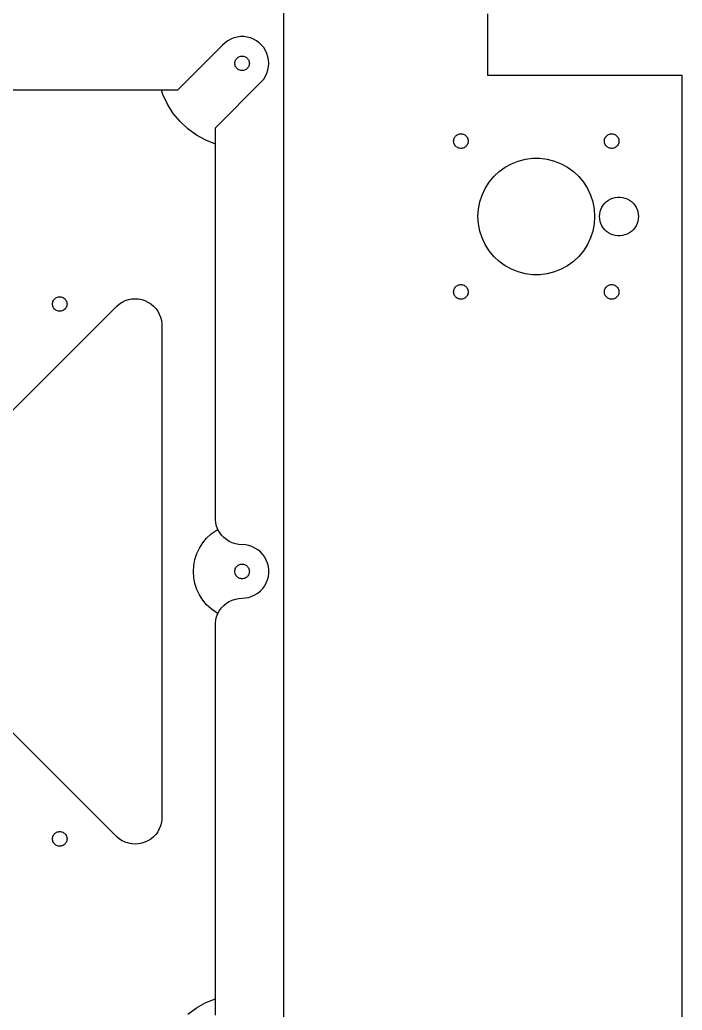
# Model space of a CAD drawing. Header units: millimetres. Extents: x -400 to 400, y 10 to 533.
# Drawn here: x 263.8 to 400, y 186.5 to 390.2 of the extents above; entities that cross this region are included whole.
import ezdxf

# ---------------------------------------------------------------- set-up
doc = ezdxf.new("R2010")
doc.units = ezdxf.units.MM
doc.layers.add('iTopie_plates_layer_1', color=1, linetype='Continuous')
doc.layers.add('iTopie_plates_layer_2', color=2, linetype='Continuous')

msp = doc.modelspace()

# ---------------------------------------------------------------- linework, layer by layer
at = {"layer": 'iTopie_plates_layer_1'}
for points in [[(318, 462.7), (318, 162.7)], [(400, 102.7), (400, 378.7), (400, 378.7), (360, 378.7), (360, 378.7), (360, 391.4)], [(304, 185.474), (304, 265.7), (304, 265.7), (304.011, 265.7), (304.011, 265.7), (304.011, 266.045), (304.011, 266.045), (304.097, 266.731), (304.097, 266.731), (304.269, 267.4), (304.269, 267.4), (304.523, 268.042), (304.523, 268.042), (304.856, 268.647), (304.856, 268.647), (305.262, 269.206), (305.262, 269.206), (305.735, 269.709), (305.735, 269.709), (306.267, 270.15), (306.267, 270.15), (306.85, 270.52), (306.85, 270.52), (307.475, 270.814), (307.475, 270.814), (308.132, 271.027), (308.132, 271.027), (308.811, 271.157), (308.811, 271.157), (310.189, 271.243), (310.189, 271.243), (310.868, 271.373), (310.868, 271.373), (311.525, 271.586), (311.525, 271.586), (312.15, 271.88), (312.15, 271.88), (312.733, 272.25), (312.733, 272.25), (313.265, 272.691), (313.265, 272.691), (313.738, 273.194), (313.738, 273.194), (314.144, 273.753), (314.144, 273.753), (314.477, 274.358), (314.477, 274.358), (314.731, 275), (314.731, 275), (314.903, 275.669), (314.903, 275.669), (314.989, 276.355), (314.989, 276.355), (314.989, 277.045), (314.989, 277.045), (314.903, 277.731), (314.903, 277.731), (314.731, 278.4), (314.731, 278.4), (314.477, 279.042), (314.477, 279.042), (314.144, 279.647), (314.144, 279.647), (313.738, 280.206), (313.738, 280.206), (313.265, 280.709), (313.265, 280.709), (312.733, 281.15), (312.733, 281.15), (312.15, 281.52), (312.15, 281.52), (311.525, 281.814), (311.525, 281.814), (310.868, 282.027), (310.868, 282.027), (310.189, 282.157), (310.189, 282.157), (308.811, 282.243), (308.811, 282.243), (308.132, 282.373), (308.132, 282.373), (307.475, 282.586), (307.475, 282.586), (306.85, 282.88), (306.85, 282.88), (306.267, 283.25), (306.267, 283.25), (305.735, 283.691), (305.735, 283.691), (305.262, 284.194), (305.262, 284.194), (304.856, 284.753), (304.856, 284.753), (304.523, 285.358), (304.523, 285.358), (304.269, 286), (304.269, 286), (304.097, 286.669), (304.097, 286.669), (304.011, 287.355), (304.011, 287.355), (304.011, 287.7), (304.011, 287.7), (304, 287.7), (304, 287.7), (304, 367.926), (304, 367.926), (313.509, 377.435), (313.509, 377.435), (313.95, 377.967), (313.95, 377.967), (314.32, 378.55), (314.32, 378.55), (314.614, 379.175), (314.614, 379.175), (314.827, 379.832), (314.827, 379.832), (314.957, 380.511), (314.957, 380.511), (315, 381.2), (315, 381.2), (314.957, 381.889), (314.957, 381.889), (314.827, 382.568), (314.827, 382.568), (314.614, 383.225), (314.614, 383.225), (314.32, 383.85), (314.32, 383.85), (313.95, 384.433), (313.95, 384.433), (313.509, 384.965), (313.509, 384.965), (313.006, 385.438), (313.006, 385.438), (312.447, 385.844), (312.447, 385.844), (311.842, 386.177), (311.842, 386.177), (311.2, 386.431), (311.2, 386.431), (310.531, 386.603), (310.531, 386.603), (309.845, 386.689), (309.845, 386.689), (309.155, 386.689), (309.155, 386.689), (308.469, 386.603), (308.469, 386.603), (307.8, 386.431), (307.8, 386.431), (307.158, 386.177), (307.158, 386.177), (306.553, 385.844), (306.553, 385.844), (305.994, 385.438), (305.994, 385.438), (305.491, 384.965), (305.491, 384.965), (296.226, 375.7), (296.226, 375.7), (113.774, 375.7)], [(309.406, 379.703), (309.219, 379.727), (309.219, 379.727), (309.036, 379.773), (309.036, 379.773), (308.861, 379.843), (308.861, 379.843), (308.696, 379.934), (308.696, 379.934), (308.544, 380.044), (308.544, 380.044), (308.407, 380.173), (308.407, 380.173), (308.286, 380.318), (308.286, 380.318), (308.186, 380.477), (308.186, 380.477), (308.105, 380.648), (308.105, 380.648), (308.047, 380.827), (308.047, 380.827), (308.012, 381.012), (308.012, 381.012), (308, 381.2), (308, 381.2), (308.012, 381.388), (308.012, 381.388), (308.047, 381.573), (308.047, 381.573), (308.105, 381.752), (308.105, 381.752), (308.186, 381.923), (308.186, 381.923), (308.286, 382.082), (308.286, 382.082), (308.407, 382.227), (308.407, 382.227), (308.544, 382.356), (308.544, 382.356), (308.696, 382.466), (308.696, 382.466), (308.861, 382.557), (308.861, 382.557), (309.036, 382.627), (309.036, 382.627), (309.219, 382.673), (309.219, 382.673), (309.406, 382.697), (309.406, 382.697), (309.594, 382.697), (309.594, 382.697), (309.781, 382.673), (309.781, 382.673), (309.964, 382.627), (309.964, 382.627), (310.139, 382.557), (310.139, 382.557), (310.304, 382.466), (310.304, 382.466), (310.456, 382.356), (310.456, 382.356), (310.593, 382.227), (310.593, 382.227), (310.714, 382.082), (310.714, 382.082), (310.814, 381.923), (310.814, 381.923), (310.895, 381.752), (310.895, 381.752), (310.953, 381.573), (310.953, 381.573), (310.988, 381.388), (310.988, 381.388), (311, 381.2), (311, 381.2), (310.988, 381.012), (310.988, 381.012), (310.953, 380.827), (310.953, 380.827), (310.895, 380.648), (310.895, 380.648), (310.814, 380.477), (310.814, 380.477), (310.714, 380.318), (310.714, 380.318), (310.593, 380.173), (310.593, 380.173), (310.456, 380.044), (310.456, 380.044), (310.304, 379.934), (310.304, 379.934), (310.139, 379.843), (310.139, 379.843), (309.964, 379.773), (309.964, 379.773), (309.781, 379.727), (309.781, 379.727), (309.594, 379.703), (309.594, 379.703), (309.406, 379.703)], [(354.406, 363.703), (354.219, 363.727), (354.219, 363.727), (354.036, 363.773), (354.036, 363.773), (353.861, 363.843), (353.861, 363.843), (353.696, 363.934), (353.696, 363.934), (353.544, 364.044), (353.544, 364.044), (353.407, 364.173), (353.407, 364.173), (353.286, 364.318), (353.286, 364.318), (353.186, 364.477), (353.186, 364.477), (353.105, 364.648), (353.105, 364.648), (353.047, 364.827), (353.047, 364.827), (353.012, 365.012), (353.012, 365.012), (353, 365.2), (353, 365.2), (353.012, 365.388), (353.012, 365.388), (353.047, 365.573), (353.047, 365.573), (353.105, 365.752), (353.105, 365.752), (353.186, 365.923), (353.186, 365.923), (353.286, 366.082), (353.286, 366.082), (353.407, 366.227), (353.407, 366.227), (353.544, 366.356), (353.544, 366.356), (353.696, 366.466), (353.696, 366.466), (353.861, 366.557), (353.861, 366.557), (354.036, 366.627), (354.036, 366.627), (354.219, 366.673), (354.219, 366.673), (354.406, 366.697), (354.406, 366.697), (354.594, 366.697), (354.594, 366.697), (354.781, 366.673), (354.781, 366.673), (354.964, 366.627), (354.964, 366.627), (355.139, 366.557), (355.139, 366.557), (355.304, 366.466), (355.304, 366.466), (355.456, 366.356), (355.456, 366.356), (355.593, 366.227), (355.593, 366.227), (355.714, 366.082), (355.714, 366.082), (355.814, 365.923), (355.814, 365.923), (355.895, 365.752), (355.895, 365.752), (355.953, 365.573), (355.953, 365.573), (355.988, 365.388), (355.988, 365.388), (356, 365.2), (356, 365.2), (355.988, 365.012), (355.988, 365.012), (355.953, 364.827), (355.953, 364.827), (355.895, 364.648), (355.895, 364.648), (355.814, 364.477), (355.814, 364.477), (355.714, 364.318), (355.714, 364.318), (355.593, 364.173), (355.593, 364.173), (355.456, 364.044), (355.456, 364.044), (355.304, 363.934), (355.304, 363.934), (355.139, 363.843), (355.139, 363.843), (354.964, 363.773), (354.964, 363.773), (354.781, 363.727), (354.781, 363.727), (354.594, 363.703), (354.594, 363.703), (354.406, 363.703)], [(385.406, 363.703), (385.219, 363.727), (385.219, 363.727), (385.036, 363.773), (385.036, 363.773), (384.861, 363.843), (384.861, 363.843), (384.696, 363.934), (384.696, 363.934), (384.544, 364.044), (384.544, 364.044), (384.407, 364.173), (384.407, 364.173), (384.286, 364.318), (384.286, 364.318), (384.186, 364.477), (384.186, 364.477), (384.105, 364.648), (384.105, 364.648), (384.047, 364.827), (384.047, 364.827), (384.012, 365.012), (384.012, 365.012), (384, 365.2), (384, 365.2), (384.012, 365.388), (384.012, 365.388), (384.047, 365.573), (384.047, 365.573), (384.105, 365.752), (384.105, 365.752), (384.186, 365.923), (384.186, 365.923), (384.286, 366.082), (384.286, 366.082), (384.407, 366.227), (384.407, 366.227), (384.544, 366.356), (384.544, 366.356), (384.696, 366.466), (384.696, 366.466), (384.861, 366.557), (384.861, 366.557), (385.036, 366.627), (385.036, 366.627), (385.219, 366.673), (385.219, 366.673), (385.406, 366.697), (385.406, 366.697), (385.594, 366.697), (385.594, 366.697), (385.781, 366.673), (385.781, 366.673), (385.964, 366.627), (385.964, 366.627), (386.139, 366.557), (386.139, 366.557), (386.304, 366.466), (386.304, 366.466), (386.456, 366.356), (386.456, 366.356), (386.593, 366.227), (386.593, 366.227), (386.714, 366.082), (386.714, 366.082), (386.814, 365.923), (386.814, 365.923), (386.895, 365.752), (386.895, 365.752), (386.953, 365.573), (386.953, 365.573), (386.988, 365.388), (386.988, 365.388), (387, 365.2), (387, 365.2), (386.988, 365.012), (386.988, 365.012), (386.953, 364.827), (386.953, 364.827), (386.895, 364.648), (386.895, 364.648), (386.814, 364.477), (386.814, 364.477), (386.714, 364.318), (386.714, 364.318), (386.593, 364.173), (386.593, 364.173), (386.456, 364.044), (386.456, 364.044), (386.304, 363.934), (386.304, 363.934), (386.139, 363.843), (386.139, 363.843), (385.964, 363.773), (385.964, 363.773), (385.781, 363.727), (385.781, 363.727), (385.594, 363.703), (385.594, 363.703), (385.406, 363.703)], [(369.247, 337.724), (367.751, 337.913), (367.751, 337.913), (366.292, 338.287), (366.292, 338.287), (364.891, 338.842), (364.891, 338.842), (363.57, 339.568), (363.57, 339.568), (362.351, 340.454), (362.351, 340.454), (361.252, 341.485), (361.252, 341.485), (360.292, 342.647), (360.292, 342.647), (359.484, 343.919), (359.484, 343.919), (358.843, 345.283), (358.843, 345.283), (358.377, 346.716), (358.377, 346.716), (358.095, 348.196), (358.095, 348.196), (358, 349.7), (358, 349.7), (358.095, 351.204), (358.095, 351.204), (358.377, 352.684), (358.377, 352.684), (358.843, 354.117), (358.843, 354.117), (359.484, 355.481), (359.484, 355.481), (360.292, 356.753), (360.292, 356.753), (361.252, 357.915), (361.252, 357.915), (362.351, 358.946), (362.351, 358.946), (363.57, 359.832), (363.57, 359.832), (364.891, 360.558), (364.891, 360.558), (366.292, 361.113), (366.292, 361.113), (367.751, 361.487), (367.751, 361.487), (369.247, 361.676), (369.247, 361.676), (370.753, 361.676), (370.753, 361.676), (372.249, 361.487), (372.249, 361.487), (373.708, 361.113), (373.708, 361.113), (375.109, 360.558), (375.109, 360.558), (376.43, 359.832), (376.43, 359.832), (377.649, 358.946), (377.649, 358.946), (378.748, 357.915), (378.748, 357.915), (379.708, 356.753), (379.708, 356.753), (380.516, 355.481), (380.516, 355.481), (381.157, 354.117), (381.157, 354.117), (381.623, 352.684), (381.623, 352.684), (381.905, 351.204), (381.905, 351.204), (382, 349.7), (382, 349.7), (381.905, 348.196), (381.905, 348.196), (381.623, 346.716), (381.623, 346.716), (381.157, 345.283), (381.157, 345.283), (380.516, 343.919), (380.516, 343.919), (379.708, 342.647), (379.708, 342.647), (378.748, 341.485), (378.748, 341.485), (377.649, 340.454), (377.649, 340.454), (376.43, 339.568), (376.43, 339.568), (375.109, 338.842), (375.109, 338.842), (373.708, 338.287), (373.708, 338.287), (372.249, 337.913), (372.249, 337.913), (370.753, 337.724), (370.753, 337.724), (369.247, 337.724)], [(386.749, 345.708), (386.25, 345.771), (386.25, 345.771), (385.764, 345.896), (385.764, 345.896), (385.297, 346.081), (385.297, 346.081), (384.857, 346.323), (384.857, 346.323), (384.45, 346.618), (384.45, 346.618), (384.084, 346.962), (384.084, 346.962), (383.764, 347.349), (383.764, 347.349), (383.495, 347.773), (383.495, 347.773), (383.281, 348.228), (383.281, 348.228), (383.126, 348.705), (383.126, 348.705), (383.032, 349.199), (383.032, 349.199), (383, 349.7), (383, 349.7), (383.032, 350.201), (383.032, 350.201), (383.126, 350.695), (383.126, 350.695), (383.281, 351.172), (383.281, 351.172), (383.495, 351.627), (383.495, 351.627), (383.764, 352.051), (383.764, 352.051), (384.084, 352.438), (384.084, 352.438), (384.45, 352.782), (384.45, 352.782), (384.857, 353.077), (384.857, 353.077), (385.297, 353.319), (385.297, 353.319), (385.764, 353.504), (385.764, 353.504), (386.25, 353.629), (386.25, 353.629), (386.749, 353.692), (386.749, 353.692), (387.251, 353.692), (387.251, 353.692), (387.75, 353.629), (387.75, 353.629), (388.236, 353.504), (388.236, 353.504), (388.703, 353.319), (388.703, 353.319), (389.143, 353.077), (389.143, 353.077), (389.55, 352.782), (389.55, 352.782), (389.916, 352.438), (389.916, 352.438), (390.236, 352.051), (390.236, 352.051), (390.505, 351.627), (390.505, 351.627), (390.719, 351.172), (390.719, 351.172), (390.874, 350.695), (390.874, 350.695), (390.968, 350.201), (390.968, 350.201), (391, 349.7), (391, 349.7), (390.968, 349.199), (390.968, 349.199), (390.874, 348.705), (390.874, 348.705), (390.719, 348.228), (390.719, 348.228), (390.505, 347.773), (390.505, 347.773), (390.236, 347.349), (390.236, 347.349), (389.916, 346.962), (389.916, 346.962), (389.55, 346.618), (389.55, 346.618), (389.143, 346.323), (389.143, 346.323), (388.703, 346.081), (388.703, 346.081), (388.236, 345.896), (388.236, 345.896), (387.75, 345.771), (387.75, 345.771), (387.251, 345.708), (387.251, 345.708), (386.749, 345.708)], [(354.406, 332.703), (354.219, 332.727), (354.219, 332.727), (354.036, 332.773), (354.036, 332.773), (353.861, 332.843), (353.861, 332.843), (353.696, 332.934), (353.696, 332.934), (353.544, 333.044), (353.544, 333.044), (353.407, 333.173), (353.407, 333.173), (353.286, 333.318), (353.286, 333.318), (353.186, 333.477), (353.186, 333.477), (353.105, 333.648), (353.105, 333.648), (353.047, 333.827), (353.047, 333.827), (353.012, 334.012), (353.012, 334.012), (353, 334.2), (353, 334.2), (353.012, 334.388), (353.012, 334.388), (353.047, 334.573), (353.047, 334.573), (353.105, 334.752), (353.105, 334.752), (353.186, 334.923), (353.186, 334.923), (353.286, 335.082), (353.286, 335.082), (353.407, 335.227), (353.407, 335.227), (353.544, 335.356), (353.544, 335.356), (353.696, 335.466), (353.696, 335.466), (353.861, 335.557), (353.861, 335.557), (354.036, 335.627), (354.036, 335.627), (354.219, 335.673), (354.219, 335.673), (354.406, 335.697), (354.406, 335.697), (354.594, 335.697), (354.594, 335.697), (354.781, 335.673), (354.781, 335.673), (354.964, 335.627), (354.964, 335.627), (355.139, 335.557), (355.139, 335.557), (355.304, 335.466), (355.304, 335.466), (355.456, 335.356), (355.456, 335.356), (355.593, 335.227), (355.593, 335.227), (355.714, 335.082), (355.714, 335.082), (355.814, 334.923), (355.814, 334.923), (355.895, 334.752), (355.895, 334.752), (355.953, 334.573), (355.953, 334.573), (355.988, 334.388), (355.988, 334.388), (356, 334.2), (356, 334.2), (355.988, 334.012), (355.988, 334.012), (355.953, 333.827), (355.953, 333.827), (355.895, 333.648), (355.895, 333.648), (355.814, 333.477), (355.814, 333.477), (355.714, 333.318), (355.714, 333.318), (355.593, 333.173), (355.593, 333.173), (355.456, 333.044), (355.456, 333.044), (355.304, 332.934), (355.304, 332.934), (355.139, 332.843), (355.139, 332.843), (354.964, 332.773), (354.964, 332.773), (354.781, 332.727), (354.781, 332.727), (354.594, 332.703), (354.594, 332.703), (354.406, 332.703)], [(385.406, 332.703), (385.219, 332.727), (385.219, 332.727), (385.036, 332.773), (385.036, 332.773), (384.861, 332.843), (384.861, 332.843), (384.696, 332.934), (384.696, 332.934), (384.544, 333.044), (384.544, 333.044), (384.407, 333.173), (384.407, 333.173), (384.286, 333.318), (384.286, 333.318), (384.186, 333.477), (384.186, 333.477), (384.105, 333.648), (384.105, 333.648), (384.047, 333.827), (384.047, 333.827), (384.012, 334.012), (384.012, 334.012), (384, 334.2), (384, 334.2), (384.012, 334.388), (384.012, 334.388), (384.047, 334.573), (384.047, 334.573), (384.105, 334.752), (384.105, 334.752), (384.186, 334.923), (384.186, 334.923), (384.286, 335.082), (384.286, 335.082), (384.407, 335.227), (384.407, 335.227), (384.544, 335.356), (384.544, 335.356), (384.696, 335.466), (384.696, 335.466), (384.861, 335.557), (384.861, 335.557), (385.036, 335.627), (385.036, 335.627), (385.219, 335.673), (385.219, 335.673), (385.406, 335.697), (385.406, 335.697), (385.594, 335.697), (385.594, 335.697), (385.781, 335.673), (385.781, 335.673), (385.964, 335.627), (385.964, 335.627), (386.139, 335.557), (386.139, 335.557), (386.304, 335.466), (386.304, 335.466), (386.456, 335.356), (386.456, 335.356), (386.593, 335.227), (386.593, 335.227), (386.714, 335.082), (386.714, 335.082), (386.814, 334.923), (386.814, 334.923), (386.895, 334.752), (386.895, 334.752), (386.953, 334.573), (386.953, 334.573), (386.988, 334.388), (386.988, 334.388), (387, 334.2), (387, 334.2), (386.988, 334.012), (386.988, 334.012), (386.953, 333.827), (386.953, 333.827), (386.895, 333.648), (386.895, 333.648), (386.814, 333.477), (386.814, 333.477), (386.714, 333.318), (386.714, 333.318), (386.593, 333.173), (386.593, 333.173), (386.456, 333.044), (386.456, 333.044), (386.304, 332.934), (386.304, 332.934), (386.139, 332.843), (386.139, 332.843), (385.964, 332.773), (385.964, 332.773), (385.781, 332.727), (385.781, 332.727), (385.594, 332.703), (385.594, 332.703), (385.406, 332.703)], [(233.155, 280.709), (283.735, 331.289), (283.735, 331.289), (284.267, 331.729), (284.267, 331.729), (284.85, 332.099), (284.85, 332.099), (285.475, 332.393), (285.475, 332.393), (286.132, 332.607), (286.132, 332.607), (286.811, 332.736), (286.811, 332.736), (287.5, 332.78), (287.5, 332.78), (288.189, 332.736), (288.189, 332.736), (288.868, 332.607), (288.868, 332.607), (289.525, 332.393), (289.525, 332.393), (290.15, 332.099), (290.15, 332.099), (290.733, 331.729), (290.733, 331.729), (291.265, 331.289), (291.265, 331.289), (291.738, 330.786), (291.738, 330.786), (292.144, 330.227), (292.144, 330.227), (292.477, 329.621), (292.477, 329.621), (292.731, 328.979), (292.731, 328.979), (292.903, 328.31), (292.903, 328.31), (292.989, 327.625), (292.989, 327.625), (292.989, 225.775), (292.989, 225.775), (292.903, 225.09), (292.903, 225.09), (292.731, 224.421), (292.731, 224.421), (292.477, 223.779), (292.477, 223.779), (292.144, 223.173), (292.144, 223.173), (291.738, 222.614), (291.738, 222.614), (291.265, 222.111), (291.265, 222.111), (290.733, 221.671), (290.733, 221.671), (290.15, 221.301), (290.15, 221.301), (289.525, 221.007), (289.525, 221.007), (288.868, 220.793), (288.868, 220.793), (288.189, 220.664), (288.189, 220.664), (287.5, 220.62), (287.5, 220.62), (286.811, 220.664)], [(271.906, 330.203), (271.719, 330.227), (271.719, 330.227), (271.536, 330.273), (271.536, 330.273), (271.361, 330.343), (271.361, 330.343), (271.196, 330.434), (271.196, 330.434), (271.044, 330.544), (271.044, 330.544), (270.907, 330.673), (270.907, 330.673), (270.786, 330.818), (270.786, 330.818), (270.686, 330.977), (270.686, 330.977), (270.605, 331.148), (270.605, 331.148), (270.547, 331.327), (270.547, 331.327), (270.512, 331.512), (270.512, 331.512), (270.5, 331.7), (270.5, 331.7), (270.512, 331.888), (270.512, 331.888), (270.547, 332.073), (270.547, 332.073), (270.605, 332.252), (270.605, 332.252), (270.686, 332.423), (270.686, 332.423), (270.786, 332.582), (270.786, 332.582), (270.907, 332.727), (270.907, 332.727), (271.044, 332.856), (271.044, 332.856), (271.196, 332.966), (271.196, 332.966), (271.361, 333.057), (271.361, 333.057), (271.536, 333.127), (271.536, 333.127), (271.719, 333.173), (271.719, 333.173), (271.906, 333.197), (271.906, 333.197), (272.094, 333.197), (272.094, 333.197), (272.281, 333.173), (272.281, 333.173), (272.464, 333.127), (272.464, 333.127), (272.639, 333.057), (272.639, 333.057), (272.804, 332.966), (272.804, 332.966), (272.956, 332.856), (272.956, 332.856), (273.093, 332.727), (273.093, 332.727), (273.214, 332.582), (273.214, 332.582), (273.314, 332.423), (273.314, 332.423), (273.395, 332.252), (273.395, 332.252), (273.453, 332.073), (273.453, 332.073), (273.488, 331.888), (273.488, 331.888), (273.5, 331.7), (273.5, 331.7), (273.488, 331.512), (273.488, 331.512), (273.453, 331.327), (273.453, 331.327), (273.395, 331.148), (273.395, 331.148), (273.314, 330.977), (273.314, 330.977), (273.214, 330.818), (273.214, 330.818), (273.093, 330.673), (273.093, 330.673), (272.956, 330.544), (272.956, 330.544), (272.804, 330.434), (272.804, 330.434), (272.639, 330.343), (272.639, 330.343), (272.464, 330.273), (272.464, 330.273), (272.281, 330.227), (272.281, 330.227), (272.094, 330.203), (272.094, 330.203), (271.906, 330.203)], [(309.406, 275.203), (309.219, 275.227), (309.219, 275.227), (309.036, 275.273), (309.036, 275.273), (308.861, 275.343), (308.861, 275.343), (308.696, 275.434), (308.696, 275.434), (308.544, 275.544), (308.544, 275.544), (308.407, 275.673), (308.407, 275.673), (308.286, 275.818), (308.286, 275.818), (308.186, 275.977), (308.186, 275.977), (308.105, 276.148), (308.105, 276.148), (308.047, 276.327), (308.047, 276.327), (308.012, 276.512), (308.012, 276.512), (308, 276.7), (308, 276.7), (308.012, 276.888), (308.012, 276.888), (308.047, 277.073), (308.047, 277.073), (308.105, 277.252), (308.105, 277.252), (308.186, 277.423), (308.186, 277.423), (308.286, 277.582), (308.286, 277.582), (308.407, 277.727), (308.407, 277.727), (308.544, 277.856), (308.544, 277.856), (308.696, 277.966), (308.696, 277.966), (308.861, 278.057), (308.861, 278.057), (309.036, 278.127), (309.036, 278.127), (309.219, 278.173), (309.219, 278.173), (309.406, 278.197), (309.406, 278.197), (309.594, 278.197), (309.594, 278.197), (309.781, 278.173), (309.781, 278.173), (309.964, 278.127), (309.964, 278.127), (310.139, 278.057), (310.139, 278.057), (310.304, 277.966), (310.304, 277.966), (310.456, 277.856), (310.456, 277.856), (310.593, 277.727), (310.593, 277.727), (310.714, 277.582), (310.714, 277.582), (310.814, 277.423), (310.814, 277.423), (310.895, 277.252), (310.895, 277.252), (310.953, 277.073), (310.953, 277.073), (310.988, 276.888), (310.988, 276.888), (311, 276.7), (311, 276.7), (310.988, 276.512), (310.988, 276.512), (310.953, 276.327), (310.953, 276.327), (310.895, 276.148), (310.895, 276.148), (310.814, 275.977), (310.814, 275.977), (310.714, 275.818), (310.714, 275.818), (310.593, 275.673), (310.593, 275.673), (310.456, 275.544), (310.456, 275.544), (310.304, 275.434), (310.304, 275.434), (310.139, 275.343), (310.139, 275.343), (309.964, 275.273), (309.964, 275.273), (309.781, 275.227), (309.781, 275.227), (309.594, 275.203), (309.594, 275.203), (309.406, 275.203)], [(286.811, 220.664), (286.132, 220.793), (286.132, 220.793), (285.475, 221.007), (285.475, 221.007), (284.85, 221.301), (284.85, 221.301), (284.267, 221.671), (284.267, 221.671), (283.735, 222.111), (283.735, 222.111), (233.155, 272.691)], [(271.906, 220.203), (271.719, 220.227), (271.719, 220.227), (271.536, 220.273), (271.536, 220.273), (271.361, 220.343), (271.361, 220.343), (271.196, 220.434), (271.196, 220.434), (271.044, 220.544), (271.044, 220.544), (270.907, 220.673), (270.907, 220.673), (270.786, 220.818), (270.786, 220.818), (270.686, 220.977), (270.686, 220.977), (270.605, 221.148), (270.605, 221.148), (270.547, 221.327), (270.547, 221.327), (270.512, 221.512), (270.512, 221.512), (270.5, 221.7), (270.5, 221.7), (270.512, 221.888), (270.512, 221.888), (270.547, 222.073), (270.547, 222.073), (270.605, 222.252), (270.605, 222.252), (270.686, 222.423), (270.686, 222.423), (270.786, 222.582), (270.786, 222.582), (270.907, 222.727), (270.907, 222.727), (271.044, 222.856), (271.044, 222.856), (271.196, 222.966), (271.196, 222.966), (271.361, 223.057), (271.361, 223.057), (271.536, 223.127), (271.536, 223.127), (271.719, 223.173), (271.719, 223.173), (271.906, 223.197), (271.906, 223.197), (272.094, 223.197), (272.094, 223.197), (272.281, 223.173), (272.281, 223.173), (272.464, 223.127), (272.464, 223.127), (272.639, 223.057), (272.639, 223.057), (272.804, 222.966), (272.804, 222.966), (272.956, 222.856), (272.956, 222.856), (273.093, 222.727), (273.093, 222.727), (273.214, 222.582), (273.214, 222.582), (273.314, 222.423), (273.314, 222.423), (273.395, 222.252), (273.395, 222.252), (273.453, 222.073), (273.453, 222.073), (273.488, 221.888), (273.488, 221.888), (273.5, 221.7), (273.5, 221.7), (273.488, 221.512), (273.488, 221.512), (273.453, 221.327), (273.453, 221.327), (273.395, 221.148), (273.395, 221.148), (273.314, 220.977), (273.314, 220.977), (273.214, 220.818), (273.214, 220.818), (273.093, 220.673), (273.093, 220.673), (272.956, 220.544), (272.956, 220.544), (272.804, 220.434), (272.804, 220.434), (272.639, 220.343), (272.639, 220.343), (272.464, 220.273), (272.464, 220.273), (272.281, 220.227), (272.281, 220.227), (272.094, 220.203), (272.094, 220.203), (271.906, 220.203)]]:
    msp.add_lwpolyline(points, dxfattribs=at)
at = {"layer": 'iTopie_plates_layer_2'}
for points in [[(318, 462.7), (318, 162.7)], [(400, 102.7), (400, 378.7), (400, 378.7), (360, 378.7), (360, 378.7), (360, 391.4)], [(298.345, 185.684), (300.123, 186.976), (300.123, 186.976), (302.049, 188.034), (302.049, 188.034), (304, 188.807), (304, 188.807), (304, 265.7), (304, 265.7), (304.011, 265.7), (304.011, 265.7), (304.011, 266.045), (304.011, 266.045), (304.097, 266.731), (304.097, 266.731), (304.269, 267.4), (304.269, 267.4), (304.526, 268.046), (304.526, 268.046), (304.142, 268.257), (304.142, 268.257), (303.126, 268.995), (303.126, 268.995), (302.21, 269.855), (302.21, 269.855), (301.41, 270.822), (301.41, 270.822), (300.737, 271.882), (300.737, 271.882), (300.202, 273.019), (300.202, 273.019), (299.814, 274.213), (299.814, 274.213), (299.579, 275.447), (299.579, 275.447), (299.5, 276.7), (299.5, 276.7), (299.579, 277.953), (299.579, 277.953), (299.814, 279.187), (299.814, 279.187), (300.202, 280.381), (300.202, 280.381), (300.737, 281.518), (300.737, 281.518), (301.41, 282.578), (301.41, 282.578), (302.21, 283.545), (302.21, 283.545), (303.126, 284.405), (303.126, 284.405), (304.142, 285.143), (304.142, 285.143), (304.526, 285.354), (304.526, 285.354), (304.269, 286), (304.269, 286), (304.097, 286.669), (304.097, 286.669), (304.011, 287.355), (304.011, 287.355), (304.011, 287.7), (304.011, 287.7), (304, 287.7), (304, 287.7), (304, 364.593), (304, 364.593), (302.049, 365.366), (302.049, 365.366), (300.123, 366.424), (300.123, 366.424), (298.345, 367.716), (298.345, 367.716), (296.743, 369.22), (296.743, 369.22), (295.342, 370.914), (295.342, 370.914), (294.165, 372.769), (294.165, 372.769), (293.229, 374.758), (293.229, 374.758), (292.923, 375.7), (292.923, 375.7), (117.077, 375.7)], [(354.406, 363.703), (354.219, 363.727), (354.219, 363.727), (354.036, 363.773), (354.036, 363.773), (353.861, 363.843), (353.861, 363.843), (353.696, 363.934), (353.696, 363.934), (353.544, 364.044), (353.544, 364.044), (353.407, 364.173), (353.407, 364.173), (353.286, 364.318), (353.286, 364.318), (353.186, 364.477), (353.186, 364.477), (353.105, 364.648), (353.105, 364.648), (353.047, 364.827), (353.047, 364.827), (353.012, 365.012), (353.012, 365.012), (353, 365.2), (353, 365.2), (353.012, 365.388), (353.012, 365.388), (353.047, 365.573), (353.047, 365.573), (353.105, 365.752), (353.105, 365.752), (353.186, 365.923), (353.186, 365.923), (353.286, 366.082), (353.286, 366.082), (353.407, 366.227), (353.407, 366.227), (353.544, 366.356), (353.544, 366.356), (353.696, 366.466), (353.696, 366.466), (353.861, 366.557), (353.861, 366.557), (354.036, 366.627), (354.036, 366.627), (354.219, 366.673), (354.219, 366.673), (354.406, 366.697), (354.406, 366.697), (354.594, 366.697), (354.594, 366.697), (354.781, 366.673), (354.781, 366.673), (354.964, 366.627), (354.964, 366.627), (355.139, 366.557), (355.139, 366.557), (355.304, 366.466), (355.304, 366.466), (355.456, 366.356), (355.456, 366.356), (355.593, 366.227), (355.593, 366.227), (355.714, 366.082), (355.714, 366.082), (355.814, 365.923), (355.814, 365.923), (355.895, 365.752), (355.895, 365.752), (355.953, 365.573), (355.953, 365.573), (355.988, 365.388), (355.988, 365.388), (356, 365.2), (356, 365.2), (355.988, 365.012), (355.988, 365.012), (355.953, 364.827), (355.953, 364.827), (355.895, 364.648), (355.895, 364.648), (355.814, 364.477), (355.814, 364.477), (355.714, 364.318), (355.714, 364.318), (355.593, 364.173), (355.593, 364.173), (355.456, 364.044), (355.456, 364.044), (355.304, 363.934), (355.304, 363.934), (355.139, 363.843), (355.139, 363.843), (354.964, 363.773), (354.964, 363.773), (354.781, 363.727), (354.781, 363.727), (354.594, 363.703), (354.594, 363.703), (354.406, 363.703)], [(385.406, 363.703), (385.219, 363.727), (385.219, 363.727), (385.036, 363.773), (385.036, 363.773), (384.861, 363.843), (384.861, 363.843), (384.696, 363.934), (384.696, 363.934), (384.544, 364.044), (384.544, 364.044), (384.407, 364.173), (384.407, 364.173), (384.286, 364.318), (384.286, 364.318), (384.186, 364.477), (384.186, 364.477), (384.105, 364.648), (384.105, 364.648), (384.047, 364.827), (384.047, 364.827), (384.012, 365.012), (384.012, 365.012), (384, 365.2), (384, 365.2), (384.012, 365.388), (384.012, 365.388), (384.047, 365.573), (384.047, 365.573), (384.105, 365.752), (384.105, 365.752), (384.186, 365.923), (384.186, 365.923), (384.286, 366.082), (384.286, 366.082), (384.407, 366.227), (384.407, 366.227), (384.544, 366.356), (384.544, 366.356), (384.696, 366.466), (384.696, 366.466), (384.861, 366.557), (384.861, 366.557), (385.036, 366.627), (385.036, 366.627), (385.219, 366.673), (385.219, 366.673), (385.406, 366.697), (385.406, 366.697), (385.594, 366.697), (385.594, 366.697), (385.781, 366.673), (385.781, 366.673), (385.964, 366.627), (385.964, 366.627), (386.139, 366.557), (386.139, 366.557), (386.304, 366.466), (386.304, 366.466), (386.456, 366.356), (386.456, 366.356), (386.593, 366.227), (386.593, 366.227), (386.714, 366.082), (386.714, 366.082), (386.814, 365.923), (386.814, 365.923), (386.895, 365.752), (386.895, 365.752), (386.953, 365.573), (386.953, 365.573), (386.988, 365.388), (386.988, 365.388), (387, 365.2), (387, 365.2), (386.988, 365.012), (386.988, 365.012), (386.953, 364.827), (386.953, 364.827), (386.895, 364.648), (386.895, 364.648), (386.814, 364.477), (386.814, 364.477), (386.714, 364.318), (386.714, 364.318), (386.593, 364.173), (386.593, 364.173), (386.456, 364.044), (386.456, 364.044), (386.304, 363.934), (386.304, 363.934), (386.139, 363.843), (386.139, 363.843), (385.964, 363.773), (385.964, 363.773), (385.781, 363.727), (385.781, 363.727), (385.594, 363.703), (385.594, 363.703), (385.406, 363.703)], [(369.247, 337.724), (367.751, 337.913), (367.751, 337.913), (366.292, 338.287), (366.292, 338.287), (364.891, 338.842), (364.891, 338.842), (363.57, 339.568), (363.57, 339.568), (362.351, 340.454), (362.351, 340.454), (361.252, 341.485), (361.252, 341.485), (360.292, 342.647), (360.292, 342.647), (359.484, 343.919), (359.484, 343.919), (358.843, 345.283), (358.843, 345.283), (358.377, 346.716), (358.377, 346.716), (358.095, 348.196), (358.095, 348.196), (358, 349.7), (358, 349.7), (358.095, 351.204), (358.095, 351.204), (358.377, 352.684), (358.377, 352.684), (358.843, 354.117), (358.843, 354.117), (359.484, 355.481), (359.484, 355.481), (360.292, 356.753), (360.292, 356.753), (361.252, 357.915), (361.252, 357.915), (362.351, 358.946), (362.351, 358.946), (363.57, 359.832), (363.57, 359.832), (364.891, 360.558), (364.891, 360.558), (366.292, 361.113), (366.292, 361.113), (367.751, 361.487), (367.751, 361.487), (369.247, 361.676), (369.247, 361.676), (370.753, 361.676), (370.753, 361.676), (372.249, 361.487), (372.249, 361.487), (373.708, 361.113), (373.708, 361.113), (375.109, 360.558), (375.109, 360.558), (376.43, 359.832), (376.43, 359.832), (377.649, 358.946), (377.649, 358.946), (378.748, 357.915), (378.748, 357.915), (379.708, 356.753), (379.708, 356.753), (380.516, 355.481), (380.516, 355.481), (381.157, 354.117), (381.157, 354.117), (381.623, 352.684), (381.623, 352.684), (381.905, 351.204), (381.905, 351.204), (382, 349.7), (382, 349.7), (381.905, 348.196), (381.905, 348.196), (381.623, 346.716), (381.623, 346.716), (381.157, 345.283), (381.157, 345.283), (380.516, 343.919), (380.516, 343.919), (379.708, 342.647), (379.708, 342.647), (378.748, 341.485), (378.748, 341.485), (377.649, 340.454), (377.649, 340.454), (376.43, 339.568), (376.43, 339.568), (375.109, 338.842), (375.109, 338.842), (373.708, 338.287), (373.708, 338.287), (372.249, 337.913), (372.249, 337.913), (370.753, 337.724), (370.753, 337.724), (369.247, 337.724)], [(386.749, 345.708), (386.25, 345.771), (386.25, 345.771), (385.764, 345.896), (385.764, 345.896), (385.297, 346.081), (385.297, 346.081), (384.857, 346.323), (384.857, 346.323), (384.45, 346.618), (384.45, 346.618), (384.084, 346.962), (384.084, 346.962), (383.764, 347.349), (383.764, 347.349), (383.495, 347.773), (383.495, 347.773), (383.281, 348.228), (383.281, 348.228), (383.126, 348.705), (383.126, 348.705), (383.032, 349.199), (383.032, 349.199), (383, 349.7), (383, 349.7), (383.032, 350.201), (383.032, 350.201), (383.126, 350.695), (383.126, 350.695), (383.281, 351.172), (383.281, 351.172), (383.495, 351.627), (383.495, 351.627), (383.764, 352.051), (383.764, 352.051), (384.084, 352.438), (384.084, 352.438), (384.45, 352.782), (384.45, 352.782), (384.857, 353.077), (384.857, 353.077), (385.297, 353.319), (385.297, 353.319), (385.764, 353.504), (385.764, 353.504), (386.25, 353.629), (386.25, 353.629), (386.749, 353.692), (386.749, 353.692), (387.251, 353.692), (387.251, 353.692), (387.75, 353.629), (387.75, 353.629), (388.236, 353.504), (388.236, 353.504), (388.703, 353.319), (388.703, 353.319), (389.143, 353.077), (389.143, 353.077), (389.55, 352.782), (389.55, 352.782), (389.916, 352.438), (389.916, 352.438), (390.236, 352.051), (390.236, 352.051), (390.505, 351.627), (390.505, 351.627), (390.719, 351.172), (390.719, 351.172), (390.874, 350.695), (390.874, 350.695), (390.968, 350.201), (390.968, 350.201), (391, 349.7), (391, 349.7), (390.968, 349.199), (390.968, 349.199), (390.874, 348.705), (390.874, 348.705), (390.719, 348.228), (390.719, 348.228), (390.505, 347.773), (390.505, 347.773), (390.236, 347.349), (390.236, 347.349), (389.916, 346.962), (389.916, 346.962), (389.55, 346.618), (389.55, 346.618), (389.143, 346.323), (389.143, 346.323), (388.703, 346.081), (388.703, 346.081), (388.236, 345.896), (388.236, 345.896), (387.75, 345.771), (387.75, 345.771), (387.251, 345.708), (387.251, 345.708), (386.749, 345.708)], [(354.406, 332.703), (354.219, 332.727), (354.219, 332.727), (354.036, 332.773), (354.036, 332.773), (353.861, 332.843), (353.861, 332.843), (353.696, 332.934), (353.696, 332.934), (353.544, 333.044), (353.544, 333.044), (353.407, 333.173), (353.407, 333.173), (353.286, 333.318), (353.286, 333.318), (353.186, 333.477), (353.186, 333.477), (353.105, 333.648), (353.105, 333.648), (353.047, 333.827), (353.047, 333.827), (353.012, 334.012), (353.012, 334.012), (353, 334.2), (353, 334.2), (353.012, 334.388), (353.012, 334.388), (353.047, 334.573), (353.047, 334.573), (353.105, 334.752), (353.105, 334.752), (353.186, 334.923), (353.186, 334.923), (353.286, 335.082), (353.286, 335.082), (353.407, 335.227), (353.407, 335.227), (353.544, 335.356), (353.544, 335.356), (353.696, 335.466), (353.696, 335.466), (353.861, 335.557), (353.861, 335.557), (354.036, 335.627), (354.036, 335.627), (354.219, 335.673), (354.219, 335.673), (354.406, 335.697), (354.406, 335.697), (354.594, 335.697), (354.594, 335.697), (354.781, 335.673), (354.781, 335.673), (354.964, 335.627), (354.964, 335.627), (355.139, 335.557), (355.139, 335.557), (355.304, 335.466), (355.304, 335.466), (355.456, 335.356), (355.456, 335.356), (355.593, 335.227), (355.593, 335.227), (355.714, 335.082), (355.714, 335.082), (355.814, 334.923), (355.814, 334.923), (355.895, 334.752), (355.895, 334.752), (355.953, 334.573), (355.953, 334.573), (355.988, 334.388), (355.988, 334.388), (356, 334.2), (356, 334.2), (355.988, 334.012), (355.988, 334.012), (355.953, 333.827), (355.953, 333.827), (355.895, 333.648), (355.895, 333.648), (355.814, 333.477), (355.814, 333.477), (355.714, 333.318), (355.714, 333.318), (355.593, 333.173), (355.593, 333.173), (355.456, 333.044), (355.456, 333.044), (355.304, 332.934), (355.304, 332.934), (355.139, 332.843), (355.139, 332.843), (354.964, 332.773), (354.964, 332.773), (354.781, 332.727), (354.781, 332.727), (354.594, 332.703), (354.594, 332.703), (354.406, 332.703)], [(385.406, 332.703), (385.219, 332.727), (385.219, 332.727), (385.036, 332.773), (385.036, 332.773), (384.861, 332.843), (384.861, 332.843), (384.696, 332.934), (384.696, 332.934), (384.544, 333.044), (384.544, 333.044), (384.407, 333.173), (384.407, 333.173), (384.286, 333.318), (384.286, 333.318), (384.186, 333.477), (384.186, 333.477), (384.105, 333.648), (384.105, 333.648), (384.047, 333.827), (384.047, 333.827), (384.012, 334.012), (384.012, 334.012), (384, 334.2), (384, 334.2), (384.012, 334.388), (384.012, 334.388), (384.047, 334.573), (384.047, 334.573), (384.105, 334.752), (384.105, 334.752), (384.186, 334.923), (384.186, 334.923), (384.286, 335.082), (384.286, 335.082), (384.407, 335.227), (384.407, 335.227), (384.544, 335.356), (384.544, 335.356), (384.696, 335.466), (384.696, 335.466), (384.861, 335.557), (384.861, 335.557), (385.036, 335.627), (385.036, 335.627), (385.219, 335.673), (385.219, 335.673), (385.406, 335.697), (385.406, 335.697), (385.594, 335.697), (385.594, 335.697), (385.781, 335.673), (385.781, 335.673), (385.964, 335.627), (385.964, 335.627), (386.139, 335.557), (386.139, 335.557), (386.304, 335.466), (386.304, 335.466), (386.456, 335.356), (386.456, 335.356), (386.593, 335.227), (386.593, 335.227), (386.714, 335.082), (386.714, 335.082), (386.814, 334.923), (386.814, 334.923), (386.895, 334.752), (386.895, 334.752), (386.953, 334.573), (386.953, 334.573), (386.988, 334.388), (386.988, 334.388), (387, 334.2), (387, 334.2), (386.988, 334.012), (386.988, 334.012), (386.953, 333.827), (386.953, 333.827), (386.895, 333.648), (386.895, 333.648), (386.814, 333.477), (386.814, 333.477), (386.714, 333.318), (386.714, 333.318), (386.593, 333.173), (386.593, 333.173), (386.456, 333.044), (386.456, 333.044), (386.304, 332.934), (386.304, 332.934), (386.139, 332.843), (386.139, 332.843), (385.964, 332.773), (385.964, 332.773), (385.781, 332.727), (385.781, 332.727), (385.594, 332.703), (385.594, 332.703), (385.406, 332.703)], [(233.155, 280.709), (283.735, 331.289), (283.735, 331.289), (284.267, 331.729), (284.267, 331.729), (284.85, 332.099), (284.85, 332.099), (285.475, 332.393), (285.475, 332.393), (286.132, 332.607), (286.132, 332.607), (286.811, 332.736), (286.811, 332.736), (287.5, 332.78), (287.5, 332.78), (288.189, 332.736), (288.189, 332.736), (288.868, 332.607), (288.868, 332.607), (289.525, 332.393), (289.525, 332.393), (290.15, 332.099), (290.15, 332.099), (290.733, 331.729), (290.733, 331.729), (291.265, 331.289), (291.265, 331.289), (291.738, 330.786), (291.738, 330.786), (292.144, 330.227), (292.144, 330.227), (292.477, 329.621), (292.477, 329.621), (292.731, 328.979), (292.731, 328.979), (292.903, 328.31), (292.903, 328.31), (292.989, 327.625), (292.989, 327.625), (292.989, 225.775), (292.989, 225.775), (292.903, 225.09), (292.903, 225.09), (292.731, 224.421), (292.731, 224.421), (292.477, 223.779), (292.477, 223.779), (292.144, 223.173), (292.144, 223.173), (291.738, 222.614), (291.738, 222.614), (291.265, 222.111), (291.265, 222.111), (290.733, 221.671), (290.733, 221.671), (290.15, 221.301), (290.15, 221.301), (289.525, 221.007), (289.525, 221.007), (288.868, 220.793), (288.868, 220.793), (288.189, 220.664), (288.189, 220.664), (287.5, 220.62), (287.5, 220.62), (286.811, 220.664)], [(271.906, 330.203), (271.719, 330.227), (271.719, 330.227), (271.536, 330.273), (271.536, 330.273), (271.361, 330.343), (271.361, 330.343), (271.196, 330.434), (271.196, 330.434), (271.044, 330.544), (271.044, 330.544), (270.907, 330.673), (270.907, 330.673), (270.786, 330.818), (270.786, 330.818), (270.686, 330.977), (270.686, 330.977), (270.605, 331.148), (270.605, 331.148), (270.547, 331.327), (270.547, 331.327), (270.512, 331.512), (270.512, 331.512), (270.5, 331.7), (270.5, 331.7), (270.512, 331.888), (270.512, 331.888), (270.547, 332.073), (270.547, 332.073), (270.605, 332.252), (270.605, 332.252), (270.686, 332.423), (270.686, 332.423), (270.786, 332.582), (270.786, 332.582), (270.907, 332.727), (270.907, 332.727), (271.044, 332.856), (271.044, 332.856), (271.196, 332.966), (271.196, 332.966), (271.361, 333.057), (271.361, 333.057), (271.536, 333.127), (271.536, 333.127), (271.719, 333.173), (271.719, 333.173), (271.906, 333.197), (271.906, 333.197), (272.094, 333.197), (272.094, 333.197), (272.281, 333.173), (272.281, 333.173), (272.464, 333.127), (272.464, 333.127), (272.639, 333.057), (272.639, 333.057), (272.804, 332.966), (272.804, 332.966), (272.956, 332.856), (272.956, 332.856), (273.093, 332.727), (273.093, 332.727), (273.214, 332.582), (273.214, 332.582), (273.314, 332.423), (273.314, 332.423), (273.395, 332.252), (273.395, 332.252), (273.453, 332.073), (273.453, 332.073), (273.488, 331.888), (273.488, 331.888), (273.5, 331.7), (273.5, 331.7), (273.488, 331.512), (273.488, 331.512), (273.453, 331.327), (273.453, 331.327), (273.395, 331.148), (273.395, 331.148), (273.314, 330.977), (273.314, 330.977), (273.214, 330.818), (273.214, 330.818), (273.093, 330.673), (273.093, 330.673), (272.956, 330.544), (272.956, 330.544), (272.804, 330.434), (272.804, 330.434), (272.639, 330.343), (272.639, 330.343), (272.464, 330.273), (272.464, 330.273), (272.281, 330.227), (272.281, 330.227), (272.094, 330.203), (272.094, 330.203), (271.906, 330.203)], [(286.811, 220.664), (286.132, 220.793), (286.132, 220.793), (285.475, 221.007), (285.475, 221.007), (284.85, 221.301), (284.85, 221.301), (284.267, 221.671), (284.267, 221.671), (283.735, 222.111), (283.735, 222.111), (233.155, 272.691)], [(271.906, 220.203), (271.719, 220.227), (271.719, 220.227), (271.536, 220.273), (271.536, 220.273), (271.361, 220.343), (271.361, 220.343), (271.196, 220.434), (271.196, 220.434), (271.044, 220.544), (271.044, 220.544), (270.907, 220.673), (270.907, 220.673), (270.786, 220.818), (270.786, 220.818), (270.686, 220.977), (270.686, 220.977), (270.605, 221.148), (270.605, 221.148), (270.547, 221.327), (270.547, 221.327), (270.512, 221.512), (270.512, 221.512), (270.5, 221.7), (270.5, 221.7), (270.512, 221.888), (270.512, 221.888), (270.547, 222.073), (270.547, 222.073), (270.605, 222.252), (270.605, 222.252), (270.686, 222.423), (270.686, 222.423), (270.786, 222.582), (270.786, 222.582), (270.907, 222.727), (270.907, 222.727), (271.044, 222.856), (271.044, 222.856), (271.196, 222.966), (271.196, 222.966), (271.361, 223.057), (271.361, 223.057), (271.536, 223.127), (271.536, 223.127), (271.719, 223.173), (271.719, 223.173), (271.906, 223.197), (271.906, 223.197), (272.094, 223.197), (272.094, 223.197), (272.281, 223.173), (272.281, 223.173), (272.464, 223.127), (272.464, 223.127), (272.639, 223.057), (272.639, 223.057), (272.804, 222.966), (272.804, 222.966), (272.956, 222.856), (272.956, 222.856), (273.093, 222.727), (273.093, 222.727), (273.214, 222.582), (273.214, 222.582), (273.314, 222.423), (273.314, 222.423), (273.395, 222.252), (273.395, 222.252), (273.453, 222.073), (273.453, 222.073), (273.488, 221.888), (273.488, 221.888), (273.5, 221.7), (273.5, 221.7), (273.488, 221.512), (273.488, 221.512), (273.453, 221.327), (273.453, 221.327), (273.395, 221.148), (273.395, 221.148), (273.314, 220.977), (273.314, 220.977), (273.214, 220.818), (273.214, 220.818), (273.093, 220.673), (273.093, 220.673), (272.956, 220.544), (272.956, 220.544), (272.804, 220.434), (272.804, 220.434), (272.639, 220.343), (272.639, 220.343), (272.464, 220.273), (272.464, 220.273), (272.281, 220.227), (272.281, 220.227), (272.094, 220.203), (272.094, 220.203), (271.906, 220.203)]]:
    msp.add_lwpolyline(points, dxfattribs=at)

doc.saveas('drawing.dxf')
